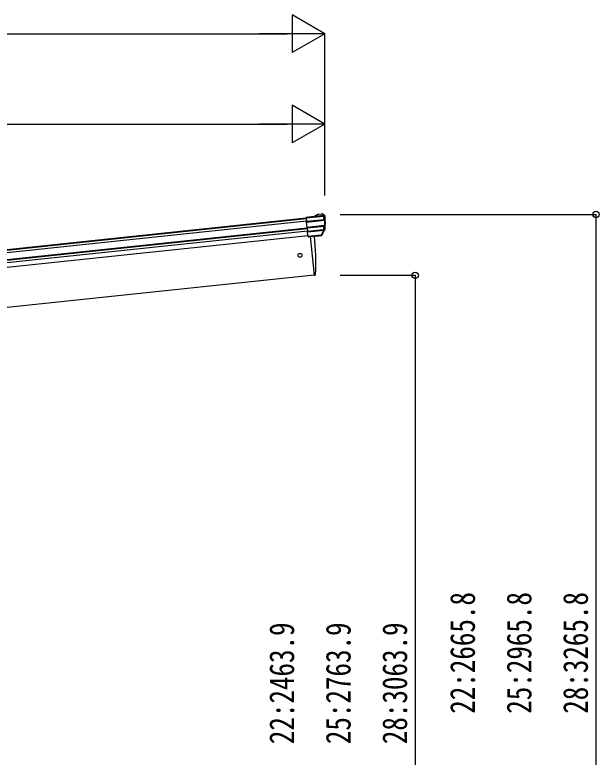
# Model space of a CAD drawing. Units: millimetres, scale not verified. Extents: x -10512 to 10512, y -7425 to 7425.
# Drawn here: x -6106 to -4166, y -2648 to -184 of the extents above; entities that cross this region are included whole.
import ezdxf
from ezdxf.enums import TextEntityAlignment as Align

# ---------------------------------------------------------------- set-up
doc = ezdxf.new("R2010")
doc.units = ezdxf.units.MM
doc.header["$LTSCALE"] = 40
for name, color, linetype in [('0-4_YKK_13', 4, 'Continuous'), ('0-5_YKK_A1', 4, 'Continuous'), ('0-6_YKK_D', 6, 'Continuous')]:
    doc.layers.add(name, color=color, linetype=linetype)
doc.styles.add('ＭＳ ゴシック', font='')
doc.styles.get('ＭＳ ゴシック').set_extended_font_data('MS Gothic')

msp = doc.modelspace()

# ---------------------------------------------------------------- linework, layer by layer
at = {"layer": '0-4_YKK_13'}
for p, q in [((-5112.61, -853.55), (-5139.13, -856.34)), ((-5138.92, -858.37), (-5139.13, -856.34)), ((-5138.81, -859.36), (-5138.92, -858.37)), ((-5080.32, -853.22), (-5138.81, -859.36)), ((-5138.81, -859.36), (-5137.76, -869.37)), ((-5112.61, -853.55), (-5112.43, -853.79)), ((-5112.43, -853.79), (-5100.99, -846.62)), ((-5100.54, -846.91), (-5111.39, -853.71)), ((-5078.76, -850.28), (-5111.39, -853.71)), ((-5100.99, -846.62), (-5101.01, -846.58)), ((-5099.78, -846.17), (-5099.77, -846.2)), ((-5099.77, -846.2), (-5086.3, -844.79)), ((-5099.72, -846.62), (-5099.77, -846.2)), ((-5086.26, -845.21), (-5099.72, -846.62)), ((-5086.3, -844.79), (-5086.29, -844.75)), ((-5086.26, -845.21), (-5086.3, -844.79)), ((-5086.29, -844.75), (-5086.29, -844.75)), ((-5079.23, -849.68), (-5083.34, -846.13)), ((-5082.63, -845.84), (-5082.65, -845.93)), ((-5082.65, -845.93), (-5078.54, -849.48)), ((-5082.62, -845.84), (-5082.63, -845.84)), ((-5082.62, -845.84), (-5078.31, -849.33)), ((-5080.43, -852.22), (-5079.2, -850.85)), ((-5079.34, -853.05), (-5080.32, -853.22)), ((-5080.14, -854.29), (-5080.32, -853.22)), ((-5078.11, -851.68), (-5079.34, -853.05)), ((-5079.34, -853.05), (-5079.15, -854.15)), ((-5078.69, -850.27), (-5078.76, -850.28)), ((-5078.54, -849.48), (-5078.3, -849.34)), ((-5078.31, -849.33), (-5077.44, -850.03)), ((-5077.24, -851.18), (-5078.11, -851.68)), ((-5077.23, -851.18), (-5077.24, -851.18)), ((-5077.23, -851.18), (-5076.79, -853.83)), ((-5076.37, -851.88), (-5077.23, -851.18)), ((-5076.06, -853.73), (-5076.37, -851.88)), ((-5137.76, -869.37), (-5079.41, -863.24)), ((-5137.66, -870.36), (-5137.76, -869.37)), ((-5137.47, -872.12), (-5137.66, -870.36)), ((-5137.47, -872.12), (-5077.46, -865.81)), ((-5137.44, -872.41), (-5137.47, -872.12)), ((-5135.67, -889.3), (-5137.44, -872.41)), ((-5135.67, -889.3), (-5077.68, -883.2)), ((-5077.65, -883.5), (-5135.63, -889.59)), ((-5079.41, -863.24), (-5078.42, -863.18)), ((-5078.4, -886.26), (-5079.4, -886.2)), ((-5077.46, -865.81), (-5079.31, -864.23)), ((-5077.68, -883.2), (-5077.41, -883.2)), ((-5077.68, -883.2), (-5077.65, -883.5)), ((-5077.44, -883.5), (-5077.65, -883.5)), ((-5077.46, -865.81), (-5077.46, -865.81)), ((-5077.41, -883.2), (-5077.44, -883.5)), ((-5077.43, -866.11), (-5077.43, -866.11)), ((-5135.63, -889.59), (-5135.67, -889.3)), ((-5135.48, -891.09), (-5135.63, -889.59)), ((-5135.37, -892.09), (-5135.48, -891.09)), ((-5135.37, -892.09), (-5134.32, -902.14)), ((-5134.21, -903.14), (-5134.32, -902.14)), ((-5132.43, -920.1), (-5133.98, -905.29)), ((-5087.57, -914.5), (-5079.87, -899.6)), ((-5078.8, -899.09), (-5086.75, -914.49)), ((-5086.49, -914.88), (-5076.37, -896.62)), ((-5079.58, -899.57), (-5080.93, -897.54)), ((-5079.41, -895.67), (-5080.28, -895.18)), ((-5080.16, -897.03), (-5078.8, -899.09)), ((-5079.05, -894.51), (-5080.04, -894.41)), ((-5089.08, -915.55), (-5132.43, -920.1)), ((-5132.38, -920.6), (-5132.43, -920.1)), ((-5089.03, -916.04), (-5132.38, -920.6)), ((-5132.38, -920.6), (-5132.35, -920.89)), ((-5132.35, -920.89), (-5122.4, -919.84)), ((-5125.46, -920.17), (-5111.97, -1048.55)), ((-5122.4, -919.84), (-5122.13, -919.91)), ((-5122.13, -919.91), (-5096.8, -917.25)), ((-5096.8, -917.25), (-5096.54, -917.13)), ((-5096.54, -917.13), (-5088.85, -916.32)), ((-5089.03, -916.04), (-5089.08, -915.55)), ((-5088.85, -916.32), (-5089.03, -916.04)), ((-5086.75, -914.49), (-5086.49, -914.88)), ((-5111.97, -1048.55), (-5109.92, -1048.26))]:
    msp.add_line(p, q, dxfattribs=at)
for points in [[(-5138.92, -858.37), (-5080.43, -852.22), (-5080.32, -853.22)], [(-5112.61, -853.55), (-5101.01, -846.58), (-5101.01, -846.58)], [(-5099.78, -846.17), (-5099.78, -846.17), (-5086.29, -844.75)], [(-5079.15, -854.15), (-5079.23, -854.16), (-5079.41, -854.19), (-5079.67, -854.22), (-5079.98, -854.26), (-5080.12, -854.28), (-5080.14, -854.29)], [(-5079.15, -854.15), (-5076.79, -853.83), (-5076.06, -853.73)], [(-5079.41, -863.24), (-5079.31, -864.23), (-5137.66, -870.36)], [(-5077.46, -865.81), (-5077.43, -866.11), (-5137.44, -872.41)], [(-5135.48, -891.09), (-5079.5, -885.21), (-5079.4, -886.2), (-5135.37, -892.09)], [(-5079.5, -885.21), (-5078.59, -884.37), (-5077.65, -883.5)], [(-5078.42, -863.18), (-5078.29, -863.29), (-5077.77, -863.73), (-5076.49, -864.83)], [(-5076.47, -884.47), (-5076.6, -884.59), (-5077.11, -885.06), (-5078.4, -886.26)], [(-5077.46, -865.81), (-5077.46, -865.82), (-5077.46, -865.84), (-5077.45, -865.86), (-5077.45, -865.9), (-5077.44, -865.95), (-5077.44, -866), (-5077.43, -866.05), (-5077.43, -866.11)], [(-5134.32, -902.14), (-5081.04, -896.54), (-5080.93, -897.54), (-5134.21, -903.14)], [(-5079.87, -899.6), (-5133.98, -905.29), (-5134.21, -903.14)], [(-5079.41, -895.67), (-5080.16, -897.03), (-5081.04, -896.54), (-5080.28, -895.18)], [(-5080.28, -895.18), (-5080.06, -894.55), (-5080.04, -894.41)], [(-5079.05, -894.51), (-5079.08, -894.72), (-5079.41, -895.67)], [(-5076.37, -896.62), (-5077.91, -896.13), (-5079.41, -895.67)], [(-5079.05, -894.51), (-5078.75, -894.61), (-5077.32, -895.06), (-5076.01, -895.47)]]:
    msp.add_lwpolyline(points, dxfattribs=at)
msp.add_circle((-5159.16, -982.22), 6.5, dxfattribs=at)
for centre, radius, start, end in [((-5099.46, -849.15), 3, 96.02369, 120.97631), ((-5101.05, -847.22), 0.603, 31.49733, 84.25492), ((-5085.77, -849.72), 5, 51.04426, 95.95574), ((-5082.83, -846.59), 0.687, 75.11783, 138.10206), ((-5080.32, -853.22), 1, 9.68329, 95.78652), ((-5276.95, -874.85), 197.88, 3.36227, 5.96373), ((-5078.71, -850.14), 0.687, 75.11783, 138.10206), ((-5079.1, -851.85), 1, 9.68329, 95.78652), ((-5276.95, -874.85), 198.88, 3.36227, 5.97262), ((-5078.56, -851.28), 1.02, 19.7528, 96.80117), ((-5276.95, -874.85), 202, 354.13916, 6), ((-5276.95, -874.85), 197.88, 354.32513, 356.70932), ((-5079.4, -886.21), 1, 356.96104, 95.72415), ((-5079.42, -863.24), 1, 276.23587, 3.1264), ((-5276.95, -874.85), 198.88, 354.32513, 356.70932), ((-5077.49, -865.07), 0.741, 272.52159, 296.50682), ((-5077.53, -884.56), 1.06, 4.85215, 85.41766), ((-5077.69, -864.93), 1.2, 282.51058, 4.65629), ((-5276.95, -874.85), 199.71, 357.60192, 2.50801), ((-5077.68, -884.38), 1.21, 356.07679, 77.2388), ((-5077.49, -864.78), 1.01, 289.36066, 357.01632), ((-5276.95, -874.85), 200.71, 357.25207, 2.85945), ((-5081.04, -896.54), 1, 276.11699, 330.88301), ((-5078.99, -895.17), 3, 331, 354.13916), ((-6007.56, -1008.34), 900.99, 357.6414, 5.70688), ((-5089.11, -913.42), 3, 285.2947, 331), ((-5087.17, -913.83), 0.781, 239.225, 302.63957), ((-5110.33, -1045.29), 3, 278, 357.63919)]:
    msp.add_arc(centre, radius, start, end, dxfattribs=at)
for centre, major_axis, ratio, start_param, end_param in [((-5110.09, -853.5), (2.33, 0.28), 0.02349, 3.1555782, 4.1212369), ((-5099.42, -849.27), (-0.67, 3.02), 0.969687, 6.173674, 6.6091794), ((-5099.48, -848.7), (-0.46, 2.04), 0.954331, 6.1723047, 6.60781), ((-5085.84, -849.95), (0.53, 5.17), 0.961456, 5.6979268, 6.4817801), ((-5085.9, -849.38), (0.44, 4.17), 0.951804, 5.6990393, 6.4828925), ((-5080.55, -851.27), (0.99, 1.82), 0.953986, 5.7001451, 6.0811891), ((-5081.45, -851.35), (4.58, 4.48), 0.200288, 5.0225681, 5.1525667), ((-5080.49, -851.84), (1.44, 2.71), 0.969265, 5.4879553, 6.0745628), ((-5083.72, -848.81), (5.88, -1.31), 0.24881, 0.460585, 0.4641038), ((-5080.19, -851.67), (0.23, 2.99), 0.996996, 4.9538539, 5.6767523), ((-5081.34, -852.34), (4.83, 5.39), 0.292394, 5.0873627, 5.2236538), ((-5079.33, -852.36), (-2.34, 1.9), 0.995767, 3.9859716, 4.712389), ((-5080.24, -899.71), (1.2, 0.15), 0.057449, 0.9865233, 1.2533456), ((-5079.67, -898.61), (1.01, 0.05), 0.957676, 4.7453772, 5.7033668), ((-5089.34, -913.49), (-0.74, 1.95), 0.958259, 2.8941775, 3.8521671), ((-5089.4, -912.99), (-1.07, 2.89), 0.972468, 2.898764, 3.8567537), ((-5089.17, -913.33), (1.66, -2.51), 0.997631, 5.8041905, 5.8929484), ((-5089.24, -913.22), (3.53, -2.11), 0.650902, 5.2561448, 5.3289554)]:
    msp.add_ellipse(centre, major_axis=major_axis, ratio=ratio, start_param=start_param, end_param=end_param, dxfattribs=at)
at = {"layer": '0-5_YKK_A1'}
for p, q in [((-7740.67, -1131.78), (-5138.92, -858.33)), ((-7740.46, -1133.83), (-5138.71, -860.37)), ((-7739.62, -1141.78), (-5137.87, -868.33)), ((-7737.18, -1165.03), (-5135.43, -891.57)), ((-7737.01, -1166.59), (-5135.26, -893.13)), ((-7736.18, -1174.55), (-5134.43, -901.09)), ((-5132.65, -918), (-7734.4, -1191.45))]:
    msp.add_line(p, q, dxfattribs=at)
msp.add_lwpolyline([(-5125.46, -920.17), (-5111.97, -1048.55), (-7623.2, -1312.49)], dxfattribs=at)
at = {"layer": '0-6_YKK_D'}
for p, q in [((-5077.03, -246.73), (-5185.28, -184.23)), ((-5185.28, -184.23), (-5185.28, -309.23)), ((-5077.03, -783.91), (-5077.03, -245.73)), ((-7676.24, -246.73), (-5202.03, -246.73)), ((-5077.03, -246.73), (-5293.54, -246.73)), ((-5077.03, -246.73), (-5185.28, -309.23)), ((-5077.03, -546.73), (-5185.28, -484.23)), ((-5185.28, -484.23), (-5185.28, -609.23)), ((-7587.24, -546.73), (-5202.03, -546.73)), ((-5077.03, -546.73), (-5293.54, -546.73)), ((-5077.03, -546.73), (-5185.28, -609.23)), ((-5077.03, -783.91), (-5077.03, -545.73)), ((-5026.2, -846.73), (-4176.03, -846.73)), ((-4177.03, -846.73), (-4177.03, -3512.5)), ((-5026.2, -1048.55), (-4776.03, -1048.55)), ((-4777.03, -1048.55), (-4777.03, -3512.5))]:
    msp.add_line(p, q, dxfattribs=at)
for centre in [(-4177.03, -846.73), (-4777.03, -1048.55)]:
    msp.add_circle(centre, 10.62, dxfattribs=at)

# ---------------------------------------------------------------- texts
at = {"layer": '0-6_YKK_D', "style": 'ＭＳ ゴシック', "width": 0.8}
for s, p in [('22:2665.8', (-4554.03, -2503.62)), ('25:2965.8', (-4366.53, -2503.62)), ('28:3265.8', (-4179.03, -2503.62)), ('22:2463.9', (-5154.03, -2604.53)), ('25:2763.9', (-4966.53, -2604.53)), ('28:3063.9', (-4779.03, -2604.53))]:
    msp.add_text(s, height=82.48, rotation=90, dxfattribs=at).set_placement(p, align=Align.BOTTOM_LEFT)

doc.saveas('drawing.dxf')
